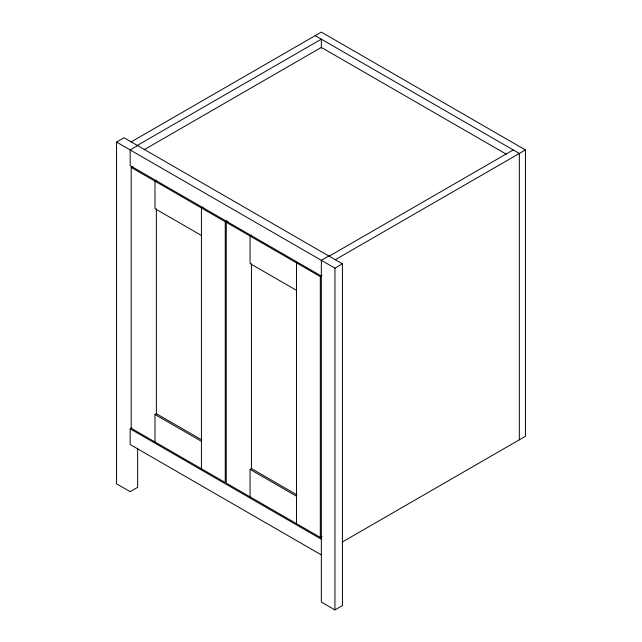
<?xml version="1.0" encoding="UTF-8"?>
<svg xmlns="http://www.w3.org/2000/svg" width="642" height="642" viewBox="0 0 642 642"><rect width="100%" height="100%" fill="white"/><g stroke="black" fill="none" stroke-linecap="round" stroke-linejoin="round"><path stroke-width="0.96" d="M137.645 448.268L137.645 487.35L130.165 491.668L116.555 483.811L116.555 142.083L124.042 137.757L342.427 263.846L342.427 605.583L334.947 609.9L321.337 602.044L321.337 260.315L328.824 255.989M131.185 141.882L321.337 32.1L525.445 149.939L525.445 436.287L342.234 542.065M137.308 145.421L321.337 39.17L321.337 48.182M137.645 145.614L130.165 149.939L130.165 165.652L321.337 276.02M144.249 149.658L321.337 47.42L506.249 154.176M131.185 167.418L225.246 221.723L225.246 482.535L131.185 428.23L131.185 167.418L132.846 166.455M156.664 180.201L154.995 181.164L154.995 208.658L201.428 235.47M203.097 207.013L201.428 207.976L201.428 468.788M225.246 221.723L226.907 220.76M321.979 536.471L320.318 537.426L226.265 483.129L226.265 222.309L227.926 221.346M251.736 235.1L250.075 236.055L250.075 263.549L296.508 290.361M329.161 256.19L513.199 149.939M335.284 259.721L525.445 149.939M226.265 222.309L320.318 276.614L321.979 275.651M116.555 142.083L334.947 268.163L342.427 263.846M321.337 554.905L130.165 444.537L130.165 428.824L131.827 427.861M154.995 441.985L154.995 414.483L156.664 413.528M250.075 496.876L250.075 469.374L251.736 468.419M315.214 35.639L519.322 153.47L519.322 439.818M201.933 440.011L156.359 413.697L156.359 208.875M297.005 494.902L251.431 468.596L251.431 263.766M154.995 414.483L201.428 441.295M250.075 469.374L296.508 496.186M130.165 428.824L321.337 539.2M334.947 268.163L334.947 609.9M320.318 276.614L320.318 537.426M296.508 262.867L296.508 523.679"/></g></svg>
